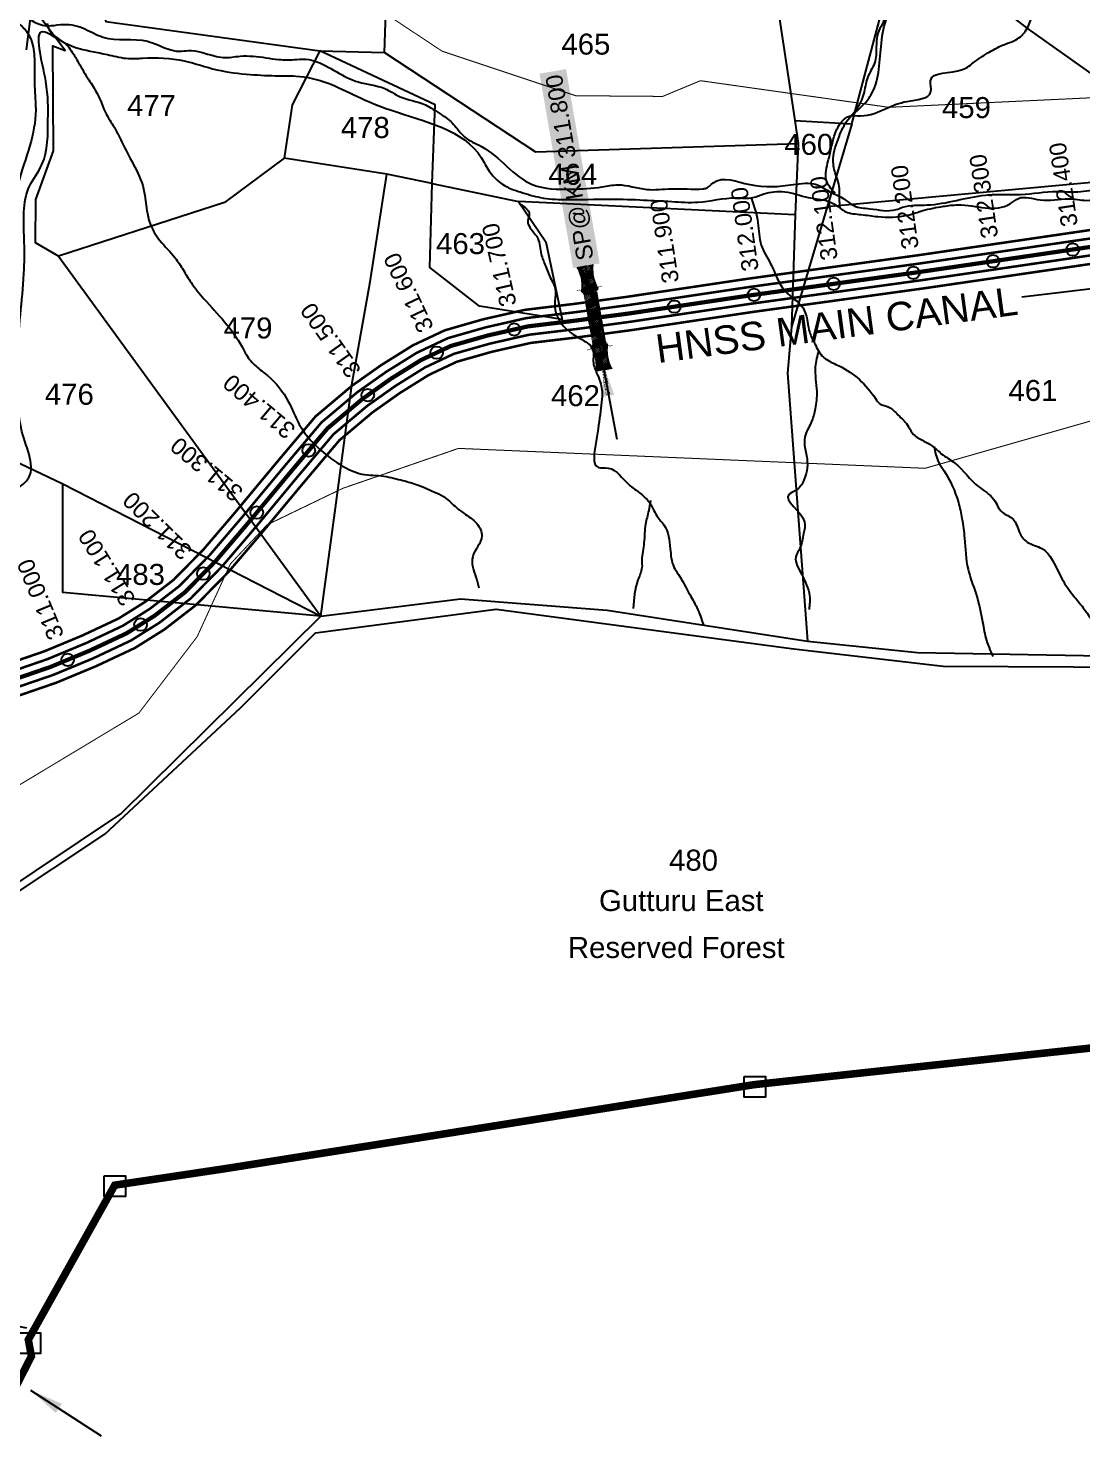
# Model space of a CAD drawing. Header units: feet. Extents: x 778084 to 787325, y 1573088 to 1585556.
# Drawn here: x 783902 to 785155, y 1574563 to 1576261 of the extents above; entities that cross this region are included whole.
import ezdxf
from ezdxf.enums import TextEntityAlignment as Align

# ---------------------------------------------------------------- set-up
doc = ezdxf.new("R2010")
doc.units = ezdxf.units.FT
doc.header["$LTSCALE"] = 15
doc.header["$MEASUREMENT"] = 0
doc.header["$PDMODE"] = 32
doc.header["$PDSIZE"] = 15
doc.linetypes.add('HIDDEN2', pattern=[0.1875, 0.125, -0.0625])
for name, color, linetype in [('CANAL1', 7, 'Continuous'), ('CSMark', 72, 'Continuous'), ('HILL', 17, 'Continuous'), ('PLOT', 7, 'Continuous'), ('PLOT NO', 7, 'Continuous'), ('ROADS', 6, 'Continuous'), ('STRUCTURE', 5, 'Continuous'), ('TANKS-STREAM', 4, 'Continuous'), ('VILLAGE STONES', 240, 'Continuous')]:
    doc.layers.add(name, color=color, linetype=linetype)
doc.layers.add('VILLAGE BOUNDRY', color=5, linetype='HIDDEN2', lineweight=100)
doc.styles.get("Standard").update_dxf_attribs({"font": 'arial.ttf'})
doc.dimstyles.get("Standard").update_dxf_attribs({"dimtxt": 0.18, "dimasz": 40, "dimexe": 0.18, "dimexo": 0.0625, "dimgap": 0.09, "dimtad": 0, "dimtih": 1, "dimtoh": 1, "dimdec": 4, "dimzin": 0, "dimdsep": 46, "dimtxsty": 'Standard', "dimcen": 0.09, "dimadec": 0, "dimazin": 0, "dimtfac": 1, "dimtdec": 4, "dimtofl": 0, "dimtmove": 0, "dimatfit": 3, "dimfxl": 1, "dimtolj": 1, "dimtzin": 0, "dimarcsym": 0})

# ---------------------------------------------------------------- blocks, each defined once
blk = doc.blocks.new('SP')
at = {"layer": 'STRUCTURE'}
h = blk.add_hatch(dxfattribs=at)
h.set_pattern_fill('DASH', color=256, scale=8, style=0)
edge = h.paths.add_edge_path()
edge.add_spline(control_points=[(769825.7, 1706742.1), (769825.3, 1706741.8), (769823.8, 1706740.8), (769820.9, 1706740.3), (769817, 1706739.7), (769811.4, 1706738.9), (769804, 1706739.7), (769798.4, 1706741), (769795.6, 1706741.6)], knot_values=[0, 0, 0, 0, 1.613557, 5.24513, 8.624976, 13.470124, 22.190216, 30.746377, 30.746377, 30.746377, 30.746377], degree=3, periodic=0)
edge.add_line((769795.6, 1706741.6), (769792.6, 1706739.6))
edge.add_line((769792.6, 1706739.6), (769732.6, 1706739.6))
edge.add_line((769732.6, 1706739.6), (769729.6, 1706741.6))
edge.add_spline(control_points=[(769729.6, 1706741.6), (769726.9, 1706740.9), (769721.3, 1706739.5), (769713.9, 1706738.5), (769708.3, 1706739.1), (769704.4, 1706739.6), (769701.5, 1706740), (769700, 1706741), (769699.5, 1706741.3)], knot_values=[0, 0, 0, 0, 8.556161, 17.276253, 22.121402, 25.501247, 29.13282, 30.746377, 30.746377, 30.746377, 30.746377], degree=3, periodic=0)
edge.add_line((769699.5, 1706741.3), (769699.5, 1706722.1))
edge.add_spline(control_points=[(769699.5, 1706722.1), (769700, 1706722.4), (769701.4, 1706723.4), (769704.3, 1706724), (769708.2, 1706724.5), (769713.8, 1706725.3), (769721.2, 1706724.5), (769726.8, 1706723.3), (769729.6, 1706722.6)], knot_values=[0, 0, 0, 0, 1.613557, 5.24513, 8.624976, 13.470124, 22.190216, 30.746377, 30.746377, 30.746377, 30.746377], degree=3, periodic=0)
edge.add_line((769729.6, 1706722.6), (769732.6, 1706724.6))
edge.add_line((769732.6, 1706724.6), (769792.6, 1706724.6))
edge.add_line((769792.6, 1706724.6), (769795.6, 1706722.6))
edge.add_spline(control_points=[(769795.6, 1706722.6), (769798.4, 1706723.3), (769803.9, 1706724.8), (769811.3, 1706725.8), (769817, 1706725.1), (769820.9, 1706724.7), (769823.8, 1706724.2), (769825.2, 1706723.3), (769825.7, 1706723)], knot_values=[0, 0, 0, 0, 8.556161, 17.276253, 22.121402, 25.501247, 29.13282, 30.746377, 30.746377, 30.746377, 30.746377], degree=3, periodic=0)
edge.add_line((769825.7, 1706723), (769825.7, 1706742.1))
h.paths.add_polyline_path([(769764.2, 1706732.1, -1), (769761.1, 1706732.1, -1)], flags=0)
h.paths.add_polyline_path([(769761.1, 1706732.1, 1), (769764.2, 1706732.1, 1)], flags=16)
at = {"layer": 'STRUCTURE', "const_width": 0.628}
for points in [[(769726.6, 1706747.6), (769726.6, 1706743.6), (769732.6, 1706739.6), (769792.6, 1706739.6), (769798.6, 1706743.6), (769798.6, 1706747.6)], [(769726.6, 1706716.6), (769726.6, 1706720.6), (769732.6, 1706724.6), (769792.6, 1706724.6), (769798.6, 1706720.6), (769798.6, 1706716.6)]]:
    blk.add_lwpolyline(points, dxfattribs=at)
at = {"layer": 'STRUCTURE', "color": 3}
blk.add_lwpolyline([(769732.6, 1706724.6), (769792.6, 1706724.6)], dxfattribs=at)
blk.add_lwpolyline([(769732.6, 1706724.6), (769792.6, 1706724.6)], dxfattribs=at)
at = {"layer": 'STRUCTURE', "color": 0}
blk.add_circle((769762.6, 1706732.1), 1.55, dxfattribs=at)
at = {"layer": 'STRUCTURE'}
for points in [[(769699.5, 1706741.3), (769700.9, 1706740.5), (769704.4, 1706739.6), (769707.8, 1706739.2), (769712.6, 1706738.8), (769721.3, 1706739.7), (769729.6, 1706741.6)], [(769825.7, 1706742.1), (769824.3, 1706741.3), (769820.8, 1706740.3), (769817.5, 1706739.8), (769812.7, 1706739.2), (769804, 1706739.9), (769795.6, 1706741.6)], [(769699.5, 1706722.1), (769700.9, 1706723), (769704.4, 1706724), (769707.7, 1706724.5), (769712.5, 1706725), (769721.2, 1706724.4), (769729.6, 1706722.6)], [(769825.7, 1706723), (769824.3, 1706723.8), (769820.8, 1706724.7), (769817.4, 1706725.1), (769812.6, 1706725.5), (769803.9, 1706724.6), (769795.6, 1706722.6)]]:
    blk.add_spline(points, degree=3, dxfattribs=at)
at = {"layer": 'STRUCTURE', "color": 0}
blk.add_text('STREAM', height=5, dxfattribs=at).set_placement((769684.3, 1706732.1), align=Align.MIDDLE_CENTER)
for points in [[(769727.4, 1706732.1), (769700.8, 1706732.1)], [(769824.4, 1706732.1), (769800.5, 1706732.1)]]:
    blk.add_leader(points, dimstyle='Standard', override={"dimasz": 10, "dimgap": 0.09, "dimtad": 0}, dxfattribs=at)

msp = doc.modelspace()

# ---------------------------------------------------------------- linework, layer by layer
at = {"layer": 'CANAL1', "color": 1, "linetype": 'HIDDEN2', "ltscale": 5, "const_width": 5}
for points in [[(784575.6, 1575916.5), (784616.2, 1575921.8), (784760.6, 1575943.4), (784964.2, 1575971.5), (785175.5, 1576002.5), (785324.6, 1576020.1), (785579.9, 1576056.4), (785646.4, 1576065.3)], [(783760.2, 1575473.7), (783787.5, 1575473.2), (783836.5, 1575477.3), (783878, 1575483.8), (783927.7, 1575500.9), (783974.3, 1575520.3), (784018.6, 1575541.1), (784051.7, 1575561.9), (784087.8, 1575589.8), (784124.6, 1575627.3), (784163.1, 1575672.4), (784212.5, 1575731.7), (784257.6, 1575785.1), (784298.9, 1575819.8), (784332.6, 1575843.8), (784368.8, 1575866.3), (784404.5, 1575883.2), (784448.2, 1575895.6), (784496.2, 1575906.5), (784553.2, 1575913.4), (784575.6, 1575916.4)]]:
    msp.add_lwpolyline(points, dxfattribs=at)
at = {"layer": 'CANAL1', "color": 1, "const_width": 3}
for points in [[(783873.2, 1575503.3), (783920.6, 1575519.6), (783966.2, 1575538.6), (784009, 1575558.7), (784040.3, 1575578.3), (784074.5, 1575604.8), (784109.9, 1575640.8), (784147.9, 1575685.3), (784197.2, 1575744.6), (784243.4, 1575799.3), (784286.6, 1575835.7), (784321.6, 1575860.4), (784359.2, 1575883.9), (784397.5, 1575901.9), (784443.2, 1575915), (784492.7, 1575926.2), (784550.7, 1575933.2), (784613.4, 1575941.6), (784757.8, 1575963.2), (784961.4, 1575991.3), (785172.9, 1576022.3)], [(783882.8, 1575464.3), (783934.8, 1575482.2), (783982.4, 1575502), (784028.2, 1575523.5), (784063.2, 1575545.4), (784101.2, 1575574.8), (784139.4, 1575613.8), (784178.4, 1575659.5), (784227.9, 1575718.9), (784271.8, 1575770.9), (784311.1, 1575804), (784343.7, 1575827.1), (784378.3, 1575848.7), (784411.6, 1575864.4), (784453.2, 1575876.2), (784499.6, 1575886.8), (784555.8, 1575893.5), (784619.1, 1575902), (784763.4, 1575923.6), (784967, 1575951.7), (785178.2, 1575982.6)]]:
    msp.add_lwpolyline(points, dxfattribs=at)
at = {"layer": 'CANAL1', "color": 5, "const_width": 3}
for points in [[(783875.6, 1575493.5), (783924.1, 1575510.2), (783970.3, 1575529.4), (784013.8, 1575549.9), (784046, 1575570.1), (784081.2, 1575597.3), (784117.3, 1575634.1), (784155.5, 1575678.8), (784204.9, 1575738.2), (784250.5, 1575792.2), (784292.7, 1575827.8), (784327.1, 1575852.1), (784364, 1575875.1), (784401, 1575892.5), (784445.7, 1575905.3), (784494.5, 1575916.4), (784552, 1575923.3), (784614.8, 1575931.7), (784759.2, 1575953.3), (784962.8, 1575981.4), (785174.2, 1576012.4)], [(783880.4, 1575474.1), (783931.2, 1575491.5), (783978.4, 1575511.1), (784023.4, 1575532.3), (784057.5, 1575553.6), (784094.5, 1575582.3), (784132, 1575620.6), (784170.8, 1575665.9), (784220.2, 1575725.3), (784264.7, 1575778), (784305, 1575811.9), (784338.2, 1575835.4), (784373.5, 1575857.5), (784408.1, 1575873.8), (784450.7, 1575885.9), (784497.9, 1575896.6), (784554.5, 1575903.4), (784617.6, 1575911.9), (784762, 1575933.5), (784965.6, 1575961.6), (785176.8, 1575992.6)]]:
    msp.add_lwpolyline(points, dxfattribs=at)
at = {"layer": 'CSMark', "color": 3}
for p in [(785145.1, 1575998), (785050.2, 1575984.1), (784955.3, 1575970.3), (784765.4, 1575944.1), (784860.3, 1575957.2), (784670.5, 1575930), (784575.4, 1575916.3), (784479.9, 1575902.8), (784387.6, 1575875.2), (784305.5, 1575824.6), (784235.3, 1575758.8), (784173.4, 1575684.7), (784109.7, 1575612.1), (784035, 1575551.4), (783948.2, 1575509.4)]:
    msp.add_point(p, dxfattribs=at)
at = {"layer": 'HILL', "lineweight": -2}
msp.add_lwpolyline([(783899.7, 1574713.6), (783783.1, 1574736), (783778.7, 1574744.6), (783736.3, 1574767.9), (783730.6, 1574779.6), (783745.1, 1574804.4), (783803.6, 1574872.8), (783879.5, 1574974.5), (783861.7, 1575174.8), (783868.1, 1575219.3), (783992.6, 1575301.8), (784153.8, 1575452.1), (784243.2, 1575541.6), (784458.5, 1575569.6), (784813, 1575522.4), (784990.7, 1575501.8), (785301, 1575500.3), (785643.9, 1575557.1)], dxfattribs=at)
at = {"layer": 'PLOT', "lineweight": -2}
for points in [[(783899.1, 1576235.9), (783904.7, 1576279.4), (783908.9, 1576283.1), (783899.5, 1576296.6), (783965.9, 1576353.9), (783976.6, 1576367.2), (783825.7, 1576345.5), (783823.3, 1576477.6), (784006, 1576402), (784009.8, 1576366.6), (783976.6, 1576367.2)], [(784785.6, 1576410.4), (784795.5, 1576275), (784814, 1576151.7), (784817.9, 1576124.5), (784814.7, 1576039.3), (784810, 1575905.8), (784805.3, 1575850.8), (784829.3, 1575531.5)], [(784814, 1576151.7), (784882, 1576147.9), (784928.4, 1576323), (784945.9, 1576373.3), (785091.7, 1576260.8), (785320.7, 1576098.6), (785387.6, 1576044.1), (785379.9, 1575898.7), (785371.4, 1575842.9), (785312.7, 1575618.4), (785289.8, 1575512.1)], [(783965.9, 1576353.9), (783993.8, 1576269.6), (784248.6, 1576234.6), (784215.4, 1576170.5), (784205.9, 1576106.8), (784134.8, 1576054), (783937.3, 1575990), (783909.9, 1576005.9), (783910.1, 1576057.8), (783931.1, 1576115.5), (783930.6, 1576240.5), (783945.1, 1576235.1), (783908.9, 1576283.1)], [(784248.6, 1576234.6), (784325.6, 1576232.8), (784329.1, 1576339.5)], [(784382.3, 1576076.5), (784385.8, 1576170.5), (784248.6, 1576234.6)], [(784325.6, 1576232.8), (784505.3, 1576114.3), (784817.9, 1576124.5)], [(784882, 1576147.9), (784810, 1575905.8)], [(784249.6, 1575561.4), (784266.5, 1575684.6), (784286.9, 1575839.4), (784308.5, 1575959.6), (784328.1, 1576087.9), (784205.9, 1576106.8)], [(784814.7, 1576039.3), (784485.2, 1576055.1), (784517.6, 1576007.4), (784537.2, 1575914.8), (784438.8, 1575930.7), (784379.6, 1575976.5), (784382.3, 1576076.5), (784328.1, 1576087.9)], [(784852.6, 1576049.1), (785327.5, 1576093.1)], [(784382.3, 1576076.5), (784485.2, 1576055.1)], [(783937.3, 1575990), (784249.6, 1575561.4)], [(783807.4, 1575782.2), (783841, 1575767.2), (783942.5, 1575718.8), (784249.6, 1575561.4)], [(784249.6, 1575561.4), (783942.5, 1575589.6), (783942.5, 1575718.8)], [(783699.1, 1574773.3), (783787.9, 1574871.6), (783855.4, 1575004.7), (783851.3, 1575139.6), (783858.5, 1575223.8), (784011.3, 1575326.1), (784249.6, 1575561.4), (784415.8, 1575581.9), (784590.5, 1575568.4), (784829.3, 1575531.5), (784960.3, 1575518.1), (785289.8, 1575512.1), (785651.1, 1575570.4)]]:
    msp.add_lwpolyline(points, dxfattribs=at)
at = {"layer": 'ROADS', "linetype": 'HIDDEN2', "lineweight": -2, "ltscale": 10, "const_width": 1.2}
for points in [[(785483.2, 1576246.6), (785331.5, 1576213.6), (785172.1, 1576179), (784926.2, 1576167.4), (784701.7, 1576199.1), (784656.7, 1576180.4), (784553.2, 1576181.2), (784394.2, 1576234.2), (784196.9, 1576364.8), (784139.7, 1576447.2), (784110.2, 1576475.8), (784078.3, 1576484.2), (783980, 1576723.7), (783834.3, 1577060.9), (783767.6, 1577306.4), (783708.8, 1577522.8), (783638.2, 1577876.6), (783609.4, 1578069.5), (783512.2, 1578462.6), (783463.5, 1578796.4), (783440.4, 1578954.8), (783415, 1579005.6), (783396, 1579043.7)], [(783554.3, 1575246.9), (783622.1, 1575323.4), (783638.9, 1575323.5), (783707.1, 1575299.5), (783762.1, 1575304.7), (783853.3, 1575337.9), (784032.9, 1575445.9), (784102.4, 1575537), (784141.9, 1575623.5), (784185.5, 1575670.1), (784275.7, 1575713.6), (784413.6, 1575761.2), (784676.4, 1575750), (784969.4, 1575737.5), (785063.9, 1575764.5), (785235, 1575813.4), (785385.4, 1575856.3), (785437.4, 1575901.4), (785501.6, 1575957.1), (785549, 1575982.3)]]:
    msp.add_lwpolyline(points, dxfattribs=at)
at = {"layer": 'TANKS-STREAM', "lineweight": -2}
for points in [[(784281.4, 1576838.8), (784270.8, 1576843.4), (784259.5, 1576838.1), (784241.4, 1576833.2), (784226.6, 1576830.7), (784211.4, 1576826.8), (784189.1, 1576824.7), (784161.6, 1576822.2), (784136.1, 1576818.7), (784114.2, 1576814.8), (784095.8, 1576818.7), (784075.3, 1576824.7), (784057.3, 1576835.3), (784029.7, 1576846.2), (784006.8, 1576851.9), (783970.5, 1576850.6), (783922.5, 1576885), (783911.4, 1576892.6), (783897.6, 1576898.3), (783881.6, 1576906.3), (783867.8, 1576911.2), (783861.1, 1576913), (783853.5, 1576916.1), (783843.8, 1576924.1), (783836.2, 1576926.8), (783828.6, 1576932.1), (783821.5, 1576937), (783814.9, 1576940.1), (783809.1, 1576945.4), (783798.8, 1576952.1), (783791.3, 1576958.8), (783781.1, 1576965), (783774.4, 1576971.2), (783765.5, 1576977.9), (783742.1, 1577001.7), (783713.7, 1577001.7), (783703.4, 1577003), (783685.7, 1577014.5), (783675, 1577026.1), (783665.6, 1577036.3), (783659.4, 1577042.1), (783651.9, 1577047.4), (783634.1, 1577051.9), (783600.8, 1577065.4), (783571.8, 1577067.6), (783566.1, 1577061.9), (783564.6, 1577053.2), (783559.3, 1577049.5), (783554.6, 1577046.4), (783547.4, 1577044.5), (783537.1, 1577050.1), (783529.6, 1577063.5), (783523.4, 1577072.5), (783520.3, 1577069.4), (783511.8, 1577066.3), (783497.5, 1577063.8), (783495.9, 1577060.1), (783494.4, 1577051.7), (783493.7, 1577041.1), (783493.7, 1577030.1), (783495, 1577011.4), (783495.6, 1576998.3), (783495.3, 1576984.9), (783495.7, 1576950.8), (783496.7, 1576930.9), (783489.7, 1576903.5), (783483.7, 1576885.1), (783478.7, 1576868.6), (783477.2, 1576854.2), (783467.3, 1576821.8), (783467.3, 1576813.8), (783468.8, 1576796.4), (783496.7, 1576735.8), (783509.1, 1576721.3), (783519.6, 1576706.4), (783532.6, 1576695.9), (783547.6, 1576687.9), (783565.5, 1576677.9), (783591, 1576666.5), (783606.9, 1576659.5), (783619.9, 1576650.5), (783636.9, 1576637.6), (783650.3, 1576629.1), (783678.8, 1576618.1), (783687.3, 1576610.2), (783691.2, 1576605.7), (783696.8, 1576573.4), (783705.7, 1576542.5), (783704.3, 1576535.5), (783708.7, 1576516.6), (783712.2, 1576504.2), (783713.7, 1576487.2), (783713.2, 1576470.3), (783714.2, 1576448.3), (783716.7, 1576431.9), (783726.7, 1576419.4), (783764.7, 1576387.3), (783777.7, 1576376.4), (783807, 1576352.5), (783834.9, 1576330.9), (783849.8, 1576318), (783858, 1576307.4), (783866.7, 1576299.6), (783885.5, 1576285.8), (783894.2, 1576278.8), (783918.1, 1576265.4), (783928.3, 1576264.7), (783943.3, 1576266.2), (783968.8, 1576260.7), (783990.2, 1576251.1), (784043.2, 1576246), (784067.6, 1576236.9), (784080.9, 1576234.2), (784091.9, 1576235), (784122.5, 1576228.7), (784133.5, 1576226.7), (784153.6, 1576228.3), (784184.2, 1576226.4), (784199.1, 1576224.4), (784221.1, 1576224.4), (784235.2, 1576224.4), (784241.5, 1576222.8), (784294.3, 1576197.6), (784325.7, 1576189.8), (784344.2, 1576180), (784372.5, 1576171), (784386.6, 1576163.1), (784396.8, 1576156.4), (784411, 1576143.5), (784420.8, 1576132.1), (784440.8, 1576120.8), (784501.5, 1576075.5), (784548.2, 1576070), (784584.7, 1576072.7), (784603.2, 1576075.1), (784637.7, 1576069.6), (784667.2, 1576070.4), (784704.9, 1576070.4), (784707.6, 1576070.8), (784716.7, 1576077.4), (784760.5, 1576075.4), (784812.3, 1576075.4), (784839.8, 1576075.4), (784856.7, 1576066.4), (784872.4, 1576058.5), (784884.2, 1576050.3), (784903.4, 1576046.7), (784934.9, 1576045.6), (784942.3, 1576048.3), (784971.8, 1576051.1), (785041.1, 1576062.8), (785063.1, 1576063.6), (785082.8, 1576063.6), (785126.4, 1576067.2), (785151.1, 1576066.8), (785178.6, 1576071.1), (785206.9, 1576075.8), (785239.5, 1576079.7), (785263, 1576079.7), (785278.3, 1576076.6)], [(782741.2, 1575538.2), (782751.4, 1575545.5), (782759.2, 1575550.9), (782776.8, 1575559.2), (782795.9, 1575572.9), (782820.8, 1575592.9), (782832, 1575604.6), (782857, 1575624.1), (782872.6, 1575646.6), (782881.9, 1575664.1), (782892.6, 1575696.8), (782899.5, 1575720.3), (782914.2, 1575760.6), (782921.5, 1575776.3), (782934.2, 1575800.2), (782945, 1575819.2), (782956.2, 1575838.2), (782961.6, 1575841.2), (782997.7, 1575841.2), (783019.2, 1575846.1), (783050.5, 1575861.2), (783061.7, 1575871.4), (783087.6, 1575885.1), (783133.6, 1575913.4), (783170.9, 1575946), (783185.5, 1575954.7), (783226.6, 1575967.4), (783241.2, 1575991.3), (783242.7, 1576018.2), (783247.1, 1576043.6), (783252, 1576062.6), (783266.2, 1576114.7), (783273.5, 1576158.1), (783298, 1576206.9), (783306.7, 1576241.6), (783323.4, 1576275.3), (783333.7, 1576300.4), (783352.2, 1576323.9), (783362.5, 1576337), (783385.5, 1576358.5), (783398.2, 1576393.7), (783411.9, 1576414.2), (783429.4, 1576438.6), (783443.6, 1576452.2), (783473, 1576467.7), (783495.5, 1576492.1), (783509.7, 1576513.6), (783529.2, 1576545.8), (783530.7, 1576562.4), (783516, 1576639.9), (783510.6, 1576667.2), (783505.7, 1576676.5), (783508.7, 1576682.3), (783518.4, 1576679.4), (783535, 1576666.2), (783546.3, 1576662.3), (783553.6, 1576659.4), (783565.3, 1576652.6), (783577.5, 1576646.2), (783587.8, 1576640.8), (783597.6, 1576634), (783618.1, 1576623.3), (783644, 1576615.5), (783657.7, 1576606.7), (783685.6, 1576556.6), (783685.1, 1576530.7), (783690, 1576487.8), (783689.5, 1576459), (783706.2, 1576381.1), (783726.5, 1576346.7), (783728.9, 1576335.8), (783749.2, 1576331.1), (783770.3, 1576328), (783785.1, 1576321.8), (783821.8, 1576299.9), (783849.2, 1576284.3), (783873.4, 1576275), (783890.6, 1576266.4), (783900.7, 1576255.5), (783904.6, 1576247.6), (783908.5, 1576225), (783908.5, 1576212.5), (783909.3, 1576181.3), (783910.1, 1576164.2), (783903.1, 1576122), (783889, 1576076.3), (783882.8, 1576039.6), (783882.8, 1576013.1), (783882.8, 1575980.3), (783886.7, 1575950.7), (783887.5, 1575919.5), (783885.9, 1575886.7), (783870.3, 1575819.1), (783875.8, 1575785.5), (783882.8, 1575746.5), (783884.4, 1575734.1), (783868, 1575716.9), (783848.4, 1575696.6), (783826.6, 1575669.3), (783806.3, 1575653.7), (783783.6, 1575636.5), (783772.7, 1575621.7), (783763.3, 1575590.7), (783752.3, 1575565.7), (783748.4, 1575534.5), (783741.4, 1575504.9), (783723.4, 1575452.6), (783719.5, 1575431.5), (783710.9, 1575407.3), (783700.8, 1575377.7), (783690.6, 1575356.6), (783682.8, 1575334), (783665.6, 1575280.4), (783647.6, 1575239.1), (783641.4, 1575220.3), (783625, 1575169.6), (783600, 1575117.3), (783596.8, 1575100.2), (783590.6, 1575051.5), (783598.4, 1575008.6), (783609.3, 1574966.4), (783624.2, 1574935.2), (783641.4, 1574918.1), (783684.3, 1574885.3), (783725, 1574847.4), (783732.8, 1574837.3), (783752.4, 1574822.4), (783768, 1574806.8), (783777.4, 1574782.6), (783793, 1574757.7), (783803.1, 1574739), (783812.5, 1574724.1), (783821.1, 1574708.5), (783831.3, 1574695.3), (783840.6, 1574677.3), (783848.4, 1574659.4), (783859.4, 1574643), (783873.4, 1574624.3)], [(784862.1, 1576064.8), (784851.5, 1576081.4), (784853.9, 1576103.5), (784857.5, 1576119), (784861.8, 1576135.2), (784870.1, 1576150.4), (784879.3, 1576157), (784892.5, 1576157.3), (784923.6, 1576166.3), (784947.8, 1576174.5), (784976.2, 1576186.1), (784975.6, 1576199), (785013.6, 1576212.3), (785028.2, 1576221.6), (785046.4, 1576233.5), (785063.9, 1576242.4), (785077.5, 1576247.7), (785089.7, 1576259.6), (785103, 1576301.7), (785108.6, 1576316.6), (785112.6, 1576334.1), (785113.6, 1576348.6), (785119.5, 1576369.1), (785122.2, 1576385.9), (785133.1, 1576429.2), (785144.7, 1576451.9), (785163.2, 1576493.1), (785177.5, 1576513.7), (785189.1, 1576547), (785204.5, 1576566.5), (785223, 1576611.4), (785232, 1576625.4), (785244.7, 1576647.5), (785252.6, 1576670.8)], [(784868.2, 1576047.3), (784867.3, 1576058.4), (784867.3, 1576071.3), (784862.2, 1576089.3), (784859.9, 1576106.4), (784866.8, 1576132.3), (784877.4, 1576152.6), (784896.4, 1576171.1), (784905.6, 1576183.6), (784917.2, 1576243.9), (784924.2, 1576275.3), (784939.4, 1576309), (784943.1, 1576333.9), (784945, 1576345), (784939.9, 1576392), (784932.5, 1576431.2), (784921.4, 1576457.6), (784914.5, 1576474.2), (784907.5, 1576489), (784901.1, 1576501.9), (784896.9, 1576508.4), (784889.5, 1576519), (784874.7, 1576533.8)], [(784875.2, 1576530.5), (784883.5, 1576512.1), (784891.8, 1576492.2), (784897.4, 1576479.3), (784908, 1576462.7), (784914, 1576451.1), (784915.4, 1576427.1), (784923.7, 1576407.2), (784933.9, 1576380.4), (784939.5, 1576334), (784934.4, 1576316.9), (784930.7, 1576303.5), (784927, 1576293.4), (784924.7, 1576285.5), (784918.2, 1576266.6), (784913.1, 1576255.5), (784910.8, 1576229.6), (784908.9, 1576219.9), (784900.6, 1576202.6), (784896, 1576183.2), (784881.6, 1576156.4)], [(783896, 1574656.6), (783879.8, 1574666.2), (783867.5, 1574671.6), (783855.8, 1574681.4), (783831.8, 1574718.9), (783823.1, 1574735.7), (783815.3, 1574755.1), (783805.4, 1574772.2), (783784.1, 1574803.9), (783769.4, 1574821.2), (783760.1, 1574835.9), (783743, 1574856), (783721.1, 1574876.4), (783709.1, 1574894.9), (783684.9, 1574930.7), (783669.8, 1574966.9), (783656.2, 1575006.1), (783642.6, 1575071.5), (783640.3, 1575097.9), (783635.4, 1575129.2), (783641.9, 1575172.5), (783653.2, 1575197.4), (783666, 1575227.1), (783673.2, 1575246.7), (783692.5, 1575290.7), (783696.2, 1575329.1), (783705.7, 1575355.5), (783721.2, 1575413), (783745.7, 1575474.1), (783753.6, 1575505.4), (783779.8, 1575578.6), (783800.1, 1575622.3), (783826.2, 1575647.5), (783835.2, 1575661.1), (783851.8, 1575675.1), (783869.9, 1575691.6), (783889.2, 1575713.9), (783900.1, 1575723.7), (783893.7, 1575781.4), (783889.2, 1575828.1), (783888.8, 1575877.5), (783896.4, 1575975), (783896.4, 1576010.8), (783902.8, 1576073.4), (783917.6, 1576099.3), (783924.7, 1576152.8), (783922.1, 1576198.5), (783918.7, 1576257.6), (783943.6, 1576244.8), (783979.5, 1576233.5), (783998, 1576229.7), (784020.6, 1576225.5), (784037.6, 1576225.9), (784086.9, 1576222.7), (784125.7, 1576212.2), (784165.7, 1576206.5), (784199.7, 1576205), (784219.7, 1576204.6), (784258.2, 1576196.3), (784292.5, 1576180.5), (784333.7, 1576163.9), (784440.7, 1576107.6), (784450.3, 1576091.3), (784471.4, 1576072.6), (784487.1, 1576066.6), (784511.2, 1576060), (784539.6, 1576057.6), (784595.1, 1576058.2), (784634.3, 1576057), (784667.5, 1576055.2), (784698.9, 1576054.5), (784744.3, 1576059.6), (784764.2, 1576060), (784777.3, 1576064.3), (784802.3, 1576066.8), (784830.2, 1576060), (784849.7, 1576056.7), (784862.8, 1576051.2), (784874.7, 1576043.1), (784892.9, 1576039.7), (784912.8, 1576037.2), (784948.3, 1576038.9), (784966.5, 1576044.4), (784991.1, 1576049.5), (785008.4, 1576051.2), (785070.8, 1576052.7), (785080.5, 1576059), (785106.1, 1576057.1), (785140.3, 1576058.5), (785161.2, 1576056.6), (785190.7, 1576060.9), (785214.4, 1576064.7), (785245.8, 1576067.5), (785268.6, 1576073.7), (785299.9, 1576077.5), (785326, 1576078.5), (785343.1, 1576082.3), (785403.4, 1576052.8), (785439.1, 1576033.8), (785469.4, 1575981.5), (785482.3, 1575957.2), (785499, 1575923.1), (785524.1, 1575886.7), (785556.9, 1575836.3), (785567.5, 1575815.1), (785578.9, 1575799.2), (785592.5, 1575785.5), (785603.2, 1575777.9)], [(783923.6, 1576267.5), (783926.3, 1576259.7), (783948.1, 1576240.5), (783953.3, 1576233.5), (783961.2, 1576220.5), (783973.4, 1576200), (783983.4, 1576183.9), (783994.3, 1576159), (784005.2, 1576141.1), (784011.4, 1576128.5), (784024.4, 1576103.2), (784037.6, 1576074.1), (784046.8, 1576027.5), (784058.1, 1576008.7), (784076, 1575988.2), (784086, 1575973.4), (784095.2, 1575958.6), (784110.5, 1575939.4), (784155.9, 1575882.1), (784161.1, 1575872.5), (784172.5, 1575859), (784186, 1575848.1), (784210.9, 1575817.1), (784224, 1575789.7), (784255.1, 1575754.5), (784283, 1575736.2), (784295.2, 1575731.4), (784321.8, 1575728.4), (784345, 1575723.6), (784363.3, 1575718.3), (784384.2, 1575709.6), (784395.6, 1575703.9), (784409.5, 1575692.2), (784420, 1575683.9), (784435.3, 1575671.7), (784441.4, 1575656.9), (784430.5, 1575632.2), (784430.5, 1575619.6), (784434.4, 1575607.8), (784437.9, 1575595.2)], [(784486.4, 1576052.6), (784497.9, 1576040.2), (784496.2, 1576032.1), (784504.3, 1576017.1), (784508.2, 1576011.1), (784512, 1575992.7), (784517.2, 1575978.6), (784521.9, 1575966.6), (784528.7, 1575951.2), (784528.3, 1575936.7), (784528.7, 1575926.4), (784533.9, 1575913.2), (784549.7, 1575897.4), (784567.3, 1575886.4), (784572.5, 1575881.3), (784574.2, 1575863.3), (784578.9, 1575849.2), (784583.2, 1575837.7), (784584.4, 1575819.7), (784582.7, 1575805.6), (784577.6, 1575769.8), (784580.2, 1575738.6), (784591.7, 1575737.7), (784617, 1575717.6), (784619.6, 1575715.5), (784634.5, 1575703.9), (784641.4, 1575696.2), (784651.2, 1575678.7), (784658.1, 1575670.2), (784665.8, 1575641.7), (784670.1, 1575619.9), (784675.6, 1575610.9), (784689.3, 1575586.6), (784697.5, 1575571.6), (784705.2, 1575551.1)], [(784762.2, 1576059.7), (784770.2, 1576029.8), (784774, 1576003.4), (784785.3, 1575981.1), (784793.2, 1575963.4), (784802.7, 1575948.3), (784823.9, 1575928.5), (784829.2, 1575912.2), (784831.8, 1575899.4), (784837.9, 1575885.8), (784848.1, 1575869.9), (784851.5, 1575867.3), (784867, 1575859.4), (784910.2, 1575820.6), (784915.5, 1575814.2), (784926.1, 1575810.4), (784936.7, 1575801.3), (784944.2, 1575794.2), (784949.5, 1575787), (784955.6, 1575777.6), (784967.7, 1575770), (784976.8, 1575764.7), (784988.5, 1575754.9), (785004.7, 1575743.6), (785033.2, 1575715.4), (785050.9, 1575700.7), (785061.1, 1575685.2), (785074, 1575676.9), (785081.6, 1575661.1), (785091, 1575649.7), (785108.4, 1575641.8), (785129.6, 1575611), (785142.1, 1575590.6), (785153.5, 1575576.6), (785163.7, 1575562.6), (785176.5, 1575543.4), (785186, 1575534.3), (785203.7, 1575522.2)], [(784842.6, 1575877.7), (784838.4, 1575858.4), (784840.2, 1575828.8), (784838.4, 1575808.3), (784834.1, 1575793.2), (784826.9, 1575777.5), (784825.7, 1575764.8), (784828.7, 1575748.5), (784823.9, 1575721.3), (784815.4, 1575711.1), (784806.9, 1575706.2), (784825.7, 1575673.6), (784824.5, 1575659.7), (784820.2, 1575642.2), (784815.4, 1575632), (784822.7, 1575610.5), (784828.1, 1575598.4), (784831.7, 1575585.8), (784831.1, 1575569.5)], [(784979.9, 1575763.4), (784985.4, 1575744.6), (784991.4, 1575735), (785008.9, 1575696.9), (785013.2, 1575677.6), (785016.2, 1575654.1), (785020.4, 1575617.3), (785029.5, 1575588.9), (785037.3, 1575556.9), (785041.6, 1575535.2), (785050, 1575513.4)], [(784642.2, 1575699), (784640.1, 1575687.1), (784636.3, 1575670.8), (784634.5, 1575648.6), (784632, 1575628), (784632, 1575619.1), (784627.3, 1575604.5), (784621.7, 1575570.7)]]:
    msp.add_spline(points, degree=3, dxfattribs=at)
at = {"layer": 'VILLAGE BOUNDRY', "lineweight": -2, "ltscale": 15, "const_width": 9}
msp.add_lwpolyline([(785167.2, 1575047.1), (784765.5, 1575003.4), (784135.2, 1574903.3), (784004.2, 1574883.7), (783901.3, 1574699.6), (783905, 1574680), (783824.4, 1574522.5)], dxfattribs=at)
at = {"layer": 'VILLAGE STONES', "lineweight": -2}
for points in [[(784753.7, 1575013.3), (784779.1, 1575013.3), (784779.1, 1574988.7), (784753.7, 1574988.7)], [(783991.7, 1574895), (784017.1, 1574895), (784017.1, 1574870.4), (783991.7, 1574870.4)], [(783890.4, 1574707.9), (783915.8, 1574707.9), (783915.8, 1574683.4), (783890.4, 1574683.4)]]:
    msp.add_lwpolyline(points, close=True, dxfattribs=at)

# ---------------------------------------------------------------- block references
at = {"layer": 'STRUCTURE', "color": 0, "rotation": 100.0018820181176}
msp.add_blockref('SP', (2599061.7, 1114278.8), dxfattribs=at)

# ---------------------------------------------------------------- texts
at = {"layer": 'CSMark', "color": 1}
for s, rotation, p in [('312.400', 98.5118, (785141.4, 1576025.4)), ('312.300', 98.5118, (785046.5, 1576011.5)), ('312.200', 97.8426, (784951.9, 1575998.5)), ('312.000', 97.8426, (784761.3, 1575972.2)), ('312.100', 97.8426, (784855.4, 1575985.2)), ('311.900', 98.5118, (784666.4, 1575958.1)), ('311.700', 102.775, (784473.2, 1575930.4)), ('311.600', 115.2561, (784375.6, 1575900.9)), ('311.500', 125.2885, (784290.4, 1575848.7)), ('311.400', 139.8156, (784214.7, 1575778.4)), ('311.300', 140.2555, (784152.4, 1575703.9)), ('311.200', 135.5496, (784091, 1575633.6)), ('311.100', 122.0396, (784021.5, 1575576.4)), ('311.000', 112.6002, (783935.1, 1575534.7))]:
    msp.add_text(s, height=20, rotation=rotation, dxfattribs=at).set_placement(p, align=Align.MIDDLE_LEFT)
at = {"layer": 'PLOT NO', "lineweight": -2}
for s, p in [('465', (784565.3, 1576242.7)), ('477', (784048, 1576169.7)), ('459', (785018.5, 1576167.1)), ('478', (784302.6, 1576143.4)), ('460', (784830.7, 1576123.3)), ('464', (784549.7, 1576087.6)), ('463', (784416, 1576005.1)), ('479', (784162.9, 1575904.6)), ('476', (783950.2, 1575825.7)), ('462', (784552.9, 1575824)), ('461', (785097.7, 1575830.2)), ('483', (784034.9, 1575611.1)), ('480', (784693.5, 1575270.8))]:
    msp.add_text(s, height=25, dxfattribs=at).set_placement(p, align=Align.MIDDLE_CENTER)
at = {"layer": 'STRUCTURE', "color": 5, "insert": (784555, 1575982.9), "char_height": 20, "width": 222.929, "attachment_point": 1, "rotation": 99.8058, "bg_fill": 1, "box_fill_scale": 1.3, "bg_fill_color": 7, "bg_fill_true_color": 16777215, "bg_fill_transparency": 4390977}
msp.add_mtext('\\pi0.72756;SP@ KM 311.800', dxfattribs=at)
at = {"layer": 'VILLAGE STONES'}
msp.add_text('HNSS MAIN CANAL', height=33.904, rotation=7.6703, dxfattribs=at).set_placement((784651, 1575862.7))
at = {"layer": 'VILLAGE STONES', "color": 7, "lineweight": -2}
for s, p in [('Gutturu East', (784580.9, 1575210.2)), ('Reserved Forest', (784543.9, 1575154.3))]:
    msp.add_text(s, height=25, dxfattribs=at).set_placement(p)

# ---------------------------------------------------------------- leaders
at = {"layer": 'VILLAGE BOUNDRY', "linetype": 'Continuous', "lineweight": -2}
for points in [[(784585.2, 1575863.2), (784602.2, 1575772.2)], [(783904, 1574639.6), (783988, 1574585.3)]]:
    msp.add_leader(points, dimstyle='Standard', override={"dimgap": 0.09, "dimtad": 0}, dxfattribs=at)
at = {"layer": 'VILLAGE STONES'}
msp.add_leader([(785314.3, 1575969), (785084.3, 1575941.3)], dimstyle='Standard', override={"dimasz": 100, "dimgap": 0.09, "dimtad": 0, "dimtfill": 2, "dimtfillclr": 5}, dxfattribs=at)

doc.saveas('drawing.dxf')
